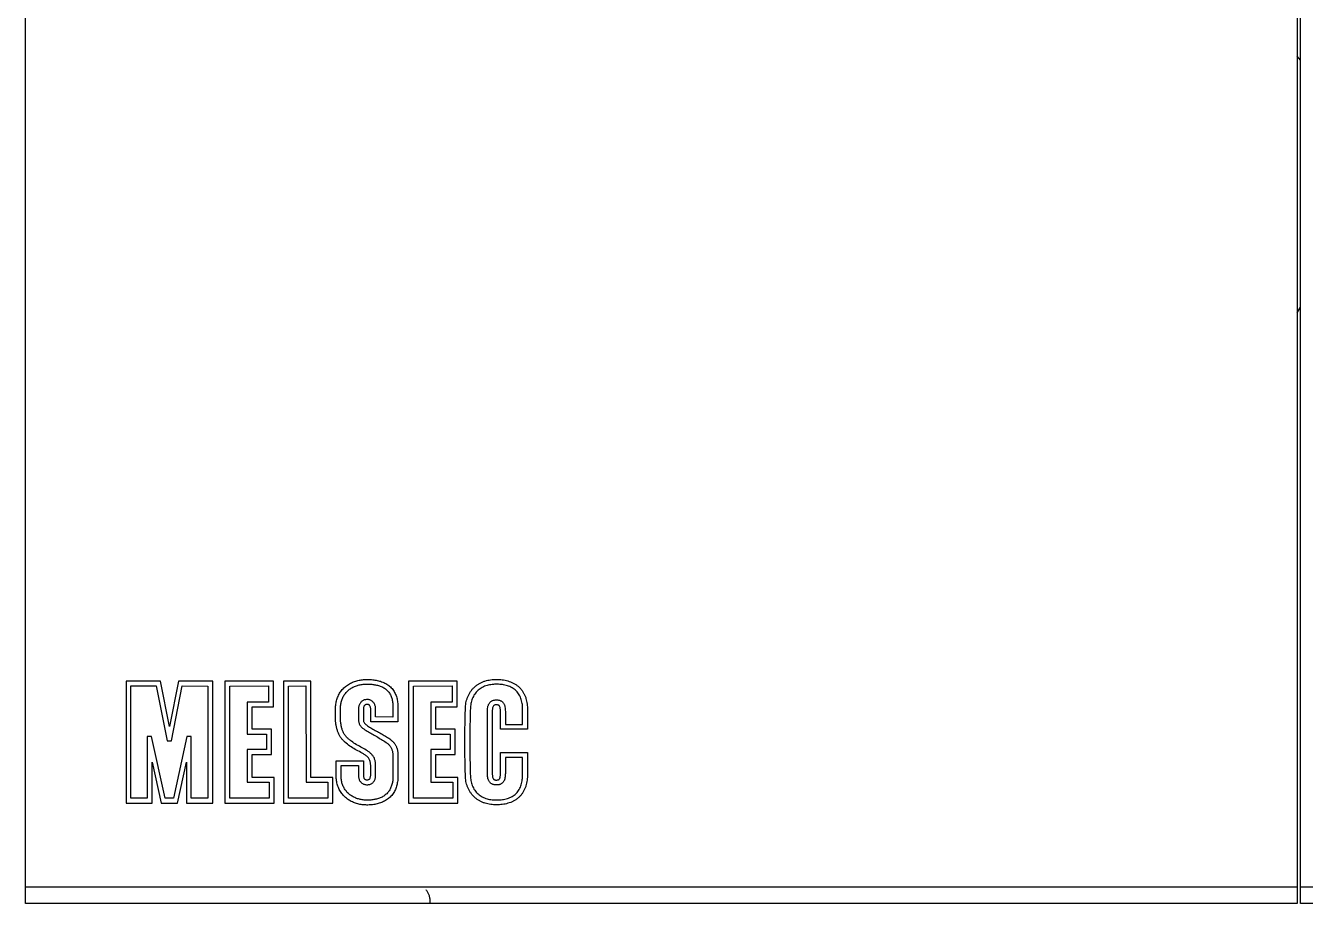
# Model space of a CAD drawing. Extents: x 147 to 432, y 261 to 358.
# Drawn here: x 211.86 to 250.1, y 284.78 to 311.02 of the extents above; entities that cross this region are included whole.
import ezdxf

# ---------------------------------------------------------------- set-up
doc = ezdxf.new("R2010")
doc.units = 0
doc.header["$MEASUREMENT"] = 0
doc.layers.get('0').update_dxf_attribs({"linetype": 'CONTINUOUS'})

msp = doc.modelspace()

# ---------------------------------------------------------------- linework, layer by layer
at = {"color": 7, "linetype": 'Continuous'}
for p, q in [((215.88336, 291.42062), (214.85672, 291.42062)), ((214.85672, 291.42062), (214.85672, 287.77708)), ((215.00004, 287.92109), (215.00004, 291.27799)), ((215.00004, 291.27799), (215.75727, 291.27799)), ((215.75727, 291.27799), (216.08318, 289.63812)), ((215.88612, 291.41924), (215.88336, 291.42062)), ((216.15139, 290.06807), (215.88612, 291.41924)), ((216.4208, 291.42131), (216.15139, 290.06807)), ((216.2134, 289.6395), (216.53862, 291.27799)), ((217.4495, 291.42131), (216.4208, 291.42131)), ((216.53862, 291.27799), (217.29792, 291.27661)), ((217.29792, 291.27661), (217.29792, 287.92109)), ((217.4495, 287.77708), (217.4495, 291.42131)), ((219.26231, 291.42062), (217.81261, 291.42131)), ((217.81261, 291.42131), (217.81261, 287.77708)), ((217.95938, 291.27661), (219.11486, 291.27799)), ((217.95938, 287.92109), (217.95938, 291.27661)), ((219.11486, 291.27799), (219.11486, 290.79843)), ((219.26231, 290.65374), (219.26231, 291.42062)), ((220.38059, 291.42062), (219.56824, 291.422)), ((219.56824, 291.422), (219.56824, 287.77915)), ((219.71431, 287.92109), (219.71569, 291.27661)), ((219.71569, 291.27661), (220.23452, 291.27799)), ((220.23452, 291.27799), (220.23589, 288.40065)), ((220.38059, 288.54465), (220.38059, 291.42062)), ((224.75035, 291.42062), (223.30134, 291.42131)), ((223.30134, 291.42131), (223.30134, 287.77708)), ((223.4481, 291.27661), (224.60428, 291.27799)), ((223.44948, 287.92109), (223.4481, 291.27661)), ((224.60428, 291.27799), (224.60428, 290.79843)), ((224.75035, 290.65374), (224.75035, 291.42062)), ((219.11486, 290.79843), (218.47959, 290.79843)), ((218.47959, 290.79843), (218.47959, 289.83863)), ((224.60428, 290.79843), (223.96831, 290.79843)), ((223.96831, 290.79843), (223.96831, 289.83863)), ((218.62497, 289.98195), (218.62497, 290.65374)), ((218.62497, 290.65374), (219.26231, 290.65374)), ((221.11646, 290.36711), (221.11646, 290.56692)), ((221.2646, 290.36228), (221.26322, 290.56761)), ((221.8041, 290.58001), (221.8041, 290.26513)), ((221.95086, 290.56761), (221.95086, 290.31612)), ((222.16997, 290.20657), (222.17135, 290.56486)), ((222.31742, 290.35057), (222.31742, 290.58208)), ((222.83419, 290.34988), (222.31742, 290.35057)), ((222.83419, 290.65581), (222.83419, 290.34988)), ((222.98095, 290.65581), (222.98095, 290.20657)), ((224.11438, 289.98195), (224.11438, 290.65374)), ((224.11438, 290.65374), (224.75035, 290.65374)), ((225.65572, 288.6735), (225.65572, 290.50698)), ((225.80248, 290.49389), (225.80248, 288.68797)), ((226.04708, 290.49733), (226.0457, 290.4994)), ((226.04708, 289.98195), (226.04708, 290.49733)), ((226.19315, 290.51662), (226.19315, 290.12595)), ((226.70992, 290.12664), (226.70992, 290.56761)), ((226.85668, 290.56486), (226.85668, 289.98195)), ((219.20306, 289.98195), (218.62497, 289.98195)), ((219.20306, 289.23298), (219.20306, 289.98195)), ((222.98095, 290.20657), (222.16997, 290.20657)), ((224.69247, 289.98195), (224.11438, 289.98195)), ((224.69247, 289.23298), (224.69247, 289.98195)), ((226.85668, 289.98195), (226.04708, 289.98195)), ((226.19315, 290.12595), (226.70992, 290.12664)), ((215.61947, 289.76628), (215.48855, 289.76628)), ((215.48855, 289.76628), (215.48855, 287.92109)), ((216.0253, 287.92109), (215.61947, 289.76628)), ((216.08318, 289.63812), (216.2134, 289.6395)), ((216.67918, 289.76628), (216.27266, 287.92109)), ((216.80802, 289.76628), (216.67918, 289.76628)), ((216.80802, 287.92109), (216.80802, 289.76628)), ((218.47959, 289.83863), (219.05905, 289.83863)), ((219.05905, 289.83863), (219.05767, 289.83794)), ((219.05767, 289.83794), (219.05767, 289.37699)), ((223.96831, 289.83863), (224.54571, 289.83794)), ((224.54571, 289.83794), (224.54571, 289.37699)), ((219.05767, 289.37699), (218.47959, 289.37699)), ((218.47959, 289.37699), (218.47959, 288.40065)), ((218.62497, 289.2316), (218.62841, 289.23298)), ((218.62497, 288.54465), (218.62497, 289.2316)), ((218.62841, 289.23298), (219.20306, 289.23298)), ((222.98164, 289.19509), (222.98164, 288.57979)), ((224.54571, 289.37699), (223.96831, 289.37699)), ((223.96831, 289.37699), (223.96831, 288.40065)), ((224.11438, 289.2316), (224.11714, 289.23298)), ((224.11438, 288.54465), (224.11438, 289.2316)), ((224.11714, 289.23298), (224.69247, 289.23298)), ((226.04708, 288.6797), (226.04708, 289.28673)), ((226.04708, 289.28673), (226.85668, 289.28673)), ((226.85668, 289.28673), (226.85668, 288.63354)), ((215.64014, 287.77708), (215.64014, 288.99665)), ((215.64014, 288.99665), (215.90541, 287.77708)), ((216.39944, 287.77708), (216.6654, 288.99665)), ((216.6654, 288.99665), (216.6654, 287.77708)), ((221.13575, 288.61631), (221.13575, 289.0435)), ((221.13575, 289.0435), (221.95086, 289.0435)), ((221.28251, 288.61493), (221.28251, 288.8995)), ((221.28251, 288.8995), (221.80341, 288.89743)), ((221.80341, 288.89743), (221.80341, 288.61631)), ((221.95086, 289.0435), (221.95086, 288.61769)), ((222.16997, 288.61631), (222.16997, 288.8616)), ((222.31742, 288.61493), (222.31742, 288.8616)), ((222.83419, 289.04557), (222.83419, 288.58875)), ((226.70992, 289.14134), (226.19315, 289.14272)), ((226.19315, 289.14272), (226.19315, 288.66247)), ((226.70992, 288.63078), (226.70992, 289.14134)), ((218.47959, 288.40065), (219.13346, 288.40065)), ((219.2816, 288.54327), (218.62497, 288.54465)), ((219.13346, 288.40065), (219.13346, 287.92109)), ((219.28023, 287.77708), (219.2816, 288.54327)), ((220.23589, 288.40065), (220.88977, 288.40065)), ((221.03516, 288.54465), (220.38059, 288.54465)), ((220.88977, 288.40065), (220.88977, 287.92109)), ((221.03516, 287.77708), (221.03516, 288.54465)), ((223.96831, 288.40065), (224.62219, 288.40065)), ((224.77033, 288.54327), (224.11438, 288.54465)), ((224.62219, 288.40065), (224.62357, 287.92109)), ((224.77102, 287.77708), (224.77033, 288.54327)), ((214.85672, 287.77708), (215.64014, 287.77708)), ((215.48855, 287.92109), (215.00004, 287.92109)), ((215.90541, 287.77708), (216.39944, 287.77708)), ((216.27266, 287.92109), (216.0253, 287.92109)), ((216.6654, 287.77708), (217.4495, 287.77708)), ((217.29792, 287.92109), (216.80802, 287.92109)), ((217.81261, 287.77708), (219.28023, 287.77708)), ((219.13346, 287.92109), (217.95938, 287.92109)), ((219.56824, 287.77915), (219.56961, 287.77708)), ((219.56961, 287.77708), (221.03516, 287.77708)), ((220.88977, 287.92109), (219.71431, 287.92109)), ((223.30134, 287.77708), (224.77102, 287.77708)), ((224.62357, 287.92109), (223.44948, 287.92109)), ((223.94379, 284.77717), (223.94379, 284.86123)), ((431.90553, 284.77723), (249.95553, 284.77723))]:
    msp.add_line(p, q, dxfattribs=at)
for points in [[(211.85553, 284.77723), (211.85553, 336.17723)], [(249.85553, 336.17723), (249.85553, 284.77723)], [(249.95553, 284.77723), (249.95553, 336.17723)], [(249.95553, 309.99199), (249.85553, 310.11116)], [(249.85553, 302.43817), (249.95553, 302.60216)], [(211.85553, 285.27723), (249.85553, 285.27723)], [(223.94379, 284.86123), (223.943251, 284.88452), (223.941606, 284.908044), (223.938884, 284.931272), (223.935097, 284.95426), (223.930256, 284.976997), (223.924388, 284.999396), (223.917442, 285.021635), (223.909535, 285.04335), (223.900631, 285.064677), (223.890666, 285.085736), (223.879798, 285.106185), (223.867945, 285.126187), (223.855148, 285.145655), (223.8414, 285.164584), (223.82666, 285.183)], [(249.95553, 285.27723), (313.85553, 285.27723)], [(249.85553, 284.77723), (211.85553, 284.77723)]]:
    msp.add_lwpolyline(points, dxfattribs=at)
for points in [[(221.11646, 290.56692, -0.034216), (221.123661, 290.703597, -0.033701), (221.149295, 290.838227, -0.037989), (221.193677, 290.9679, -0.043441), (221.258553, 291.088484, -0.044293), (221.343466, 291.195937, -0.04309), (221.445879, 291.286887, -0.040564), (221.56203, 291.359469, -0.036353), (221.687965, 291.413448, -0.033258), (221.820186, 291.449474, -0.029751), (221.955883, 291.468485, -0.023986), (222.092894, 291.472852, -0.023327), (222.229709, 291.464485, -0.025699), (222.365073, 291.442921, -0.033183), (222.496923, 291.405655, -0.041135), (222.621778, 291.349329, -0.048584), (222.734454, 291.271555, -0.053963), (222.828867, 291.17246, -0.052442), (222.90024, 291.055665, -0.044241), (222.947409, 290.927215, -0.035562), (222.974021, 290.792667, -0.037051), (222.98095, 290.65581)], [(226.85668, 288.63354, -0.018584), (226.85411, 288.546755, -0.01779), (226.845238, 288.460344, -0.018773), (226.830184, 288.37476, -0.022204), (226.808186, 288.29073, -0.024899), (226.77835, 288.209167, -0.027164), (226.740203, 288.131144, -0.028837), (226.69357, 288.05788, -0.030145), (226.638618, 287.990641, -0.030083), (226.575991, 287.930484, -0.029066), (226.506672, 287.878172, -0.027508), (226.431886, 287.834022, -0.025205), (226.352862, 287.797981, -0.022947), (226.270732, 287.769707, -0.020701), (226.186445, 287.748695, -0.018507), (226.100767, 287.734348, -0.016676), (226.014297, 287.726035, -0.01573), (225.927467, 287.723338, -0.016255), (225.840629, 287.726109, -0.018258), (225.755022, 287.734777, -0.020322), (225.669533, 287.750178, -0.022034), (225.585656, 287.772753, -0.023721), (225.504194, 287.802897, -0.02547), (225.426094, 287.840894, -0.026633), (225.352372, 287.886807, -0.027527), (225.284063, 287.94044, -0.027903), (225.222104, 288.001293, -0.027501), (225.167267, 288.068636, -0.026878), (225.120067, 288.141545, -0.025888), (225.080803, 288.219015, -0.024101), (225.049506, 288.300019, -0.022248), (225.025795, 288.383604, -0.023195), (225.009746, 288.468988, -0.019878), (225.001432, 288.555423, -0.008913), (224.998101, 288.64225), (224.996406, 288.72913), (224.994468, 288.815996), (224.992285, 288.902859), (224.990029, 288.98972), (224.987774, 289.076581), (224.985663, 289.163446), (224.983822, 289.250317), (224.982358, 289.336457), (224.9813, 289.423341), (224.98068, 289.510229), (224.98048, 289.59678), (224.98068, 289.68367), (224.981298, 289.770558), (224.982349, 289.857442), (224.983833, 289.945041), (224.985672, 290.031912), (224.987778, 290.118777), (224.990029, 290.205638), (224.992282, 290.292499), (224.994462, 290.379362), (224.996401, 290.466231), (224.998095, 290.553093, -0.008842), (225.00141, 290.639946, -0.019753), (225.009676, 290.726416, -0.023089), (225.025628, 290.811769, -0.022127), (225.049212, 290.895381, -0.023952), (225.080353, 290.976468, -0.025739), (225.119409, 291.054036, -0.026732), (225.166371, 291.127094, -0.027383), (225.220956, 291.194645, -0.027829), (225.28266, 291.255755, -0.027489), (225.350732, 291.309686, -0.026655), (225.42425, 291.355923, -0.025724), (225.502802, 291.394515, -0.023802), (225.584164, 291.424918, -0.022139), (225.667979, 291.447728, -0.020443), (225.753434, 291.463331, -0.018544), (225.839842, 291.472212, -0.016331), (225.92667, 291.475052, -0.015756), (226.013513, 291.472405, -0.016673), (226.099991, 291.464139, -0.018498), (226.185677, 291.449842, -0.020706), (226.269974, 291.42888, -0.022953), (226.352119, 291.400653, -0.025212), (226.431161, 291.364655, -0.027513), (226.50597, 291.320544, -0.029065), (226.575314, 291.268267, -0.030078), (226.637971, 291.208144, -0.030123), (226.692961, 291.140937, -0.02881), (226.739639, 291.06771, -0.027133), (226.777848, 290.989715, -0.024865), (226.807763, 290.908169, -0.022169), (226.829843, 290.824187, -0.018743), (226.844993, 290.738651, -0.017752), (226.853984, 290.652202, -0.018657), (226.85668, 290.56486)], [(221.26322, 290.56761, -0.033699), (221.268861, 290.683185, -0.032894), (221.289797, 290.79715, -0.037282), (221.326228, 290.907188, -0.043999), (221.379989, 291.009721, -0.045191), (221.451096, 291.101107, -0.044311), (221.537463, 291.178253, -0.041539), (221.635745, 291.239495, -0.036663), (221.742402, 291.284714, -0.03332), (221.854339, 291.314679, -0.029724), (221.969149, 291.330217, -0.022596), (222.085007, 291.333687, -0.020628), (222.200737, 291.327358, -0.022407), (222.315529, 291.311291, -0.031793), (222.427865, 291.282953, -0.042209), (222.534771, 291.238435, -0.051986), (222.631322, 291.174606, -0.058857), (222.711338, 291.091058, -0.055666), (222.770337, 290.991543, -0.043792), (222.808152, 290.882202, -0.033739), (222.829203, 290.768118, -0.03617), (222.83419, 290.65236)], [(226.70992, 290.56761, 0.018226), (226.708203, 290.644329, 0.017128), (226.70107, 290.720775, 0.018089), (226.688694, 290.796585, 0.022701), (226.670195, 290.871099, 0.026695), (226.644411, 290.943399, 0.030285), (226.610582, 291.012297, 0.033096), (226.568308, 291.076358, 0.035043), (226.517685, 291.134029, 0.034784), (226.459531, 291.184103, 0.032403), (226.395165, 291.225906, 0.029226), (226.326128, 291.259458, 0.025353), (226.253838, 291.285302, 0.021804), (226.17943, 291.304229, 0.018472), (226.103735, 291.317115, 0.015332), (226.027337, 291.324864, 0.014087), (225.95062, 291.328143, 0.014079), (225.87383, 291.327154, 0.017144), (225.79726, 291.321383, 0.019743), (225.721338, 291.309956, 0.021829), (225.646626, 291.292268, 0.024484), (225.573872, 291.267758, 0.027152), (225.504044, 291.235872, 0.029592), (225.438281, 291.196291, 0.031079), (225.377799, 291.149036, 0.031706), (225.323752, 291.094546, 0.031231), (225.276968, 291.033701, 0.029352), (225.237884, 290.967637, 0.026924), (225.2065, 290.89759, 0.023798), (225.182356, 290.824708, 0.021781), (225.164923, 290.749926, 0.01975), (225.153784, 290.673964, 0.014362), (225.14787, 290.597405, 0.008329), (225.145465, 290.520637), (225.144275, 290.443845), (225.142495, 290.367065), (225.14053, 290.290288), (225.138479, 290.213514), (225.136368, 290.136742), (225.134327, 290.059967), (225.132453, 289.983188), (225.130843, 289.906404), (225.129561, 289.829613), (225.128645, 289.752817), (225.128105, 289.676017), (225.12793, 289.59954), (225.128106, 289.522739), (225.128648, 289.445939), (225.129564, 289.369143), (225.130844, 289.292352), (225.132451, 289.215567), (225.134321, 289.138788), (225.136358, 289.062014), (225.138466, 288.985241), (225.140517, 288.908467), (225.142481, 288.831691), (225.144266, 288.754908), (225.145458, 288.678124, 0.008287), (225.147851, 288.601361, 0.014336), (225.153746, 288.524786, 0.019731), (225.164857, 288.448822, 0.021768), (225.182255, 288.374047, 0.023784), (225.206366, 288.301151, 0.026911), (225.237717, 288.23108, 0.029342), (225.276763, 288.164995, 0.031226), (225.323511, 288.104121, 0.031704), (225.377528, 288.049596, 0.031085), (225.437981, 288.002306, 0.029603), (225.503723, 287.962687, 0.027164), (225.573535, 287.930764, 0.024497), (225.646276, 287.906222, 0.021841), (225.720983, 287.888502, 0.019754), (225.796907, 287.877046, 0.017158), (225.873469, 287.871252, 0.01409), (225.950257, 287.870241, 0.014084), (226.026979, 287.8735, 0.01532), (226.103379, 287.881228, 0.018456), (226.179077, 287.894087, 0.021787), (226.253491, 287.912983, 0.025335), (226.325791, 287.938792, 0.029206), (226.394845, 287.972304, 0.032389), (226.459236, 288.014067, 0.034781), (226.517421, 288.0641, 0.035041), (226.568084, 288.121737, 0.033106), (226.610393, 288.185762, 0.030303), (226.644265, 288.254642, 0.026715), (226.670089, 288.326938, 0.022716), (226.688615, 288.401415, 0.018106), (226.701016, 288.477194, 0.017134), (226.708181, 288.553687, 0.018312), (226.70992, 288.63078)], [(222.31742, 290.58208, 0.02957), (222.315241, 290.623335, 0.029357), (222.308232, 290.664081, 0.032145), (222.296308, 290.703661, 0.035435), (222.279154, 290.741256, 0.038353), (222.256669, 290.775924, 0.041032), (222.228991, 290.8066, 0.043184), (222.196551, 290.832174, 0.044252), (222.160158, 290.85172, 0.043288), (222.120915, 290.864634, 0.040261), (222.080076, 290.870774, 0.035837), (222.039055, 290.870696, 0.040052), (221.998214, 290.864412, 0.043294), (221.95901, 290.851396, 0.045047), (221.922706, 290.831693, 0.044077), (221.890464, 290.805868, 0.041688), (221.863127, 290.774894, 0.038613), (221.841087, 290.739938, 0.035198), (221.824418, 290.702122, 0.031332), (221.812926, 290.662429, 0.028157), (221.806184, 290.621623, 0.028834), (221.8041, 290.58001)], [(222.17135, 290.56486), (222.17092, 290.586037), (222.169097, 290.60715), (222.165898, 290.628102), (222.160905, 290.648689), (222.153594, 290.668565), (222.14342, 290.687135, 0.0545), (222.129884, 290.703389, 0.061711), (222.112978, 290.716085, 0.060323), (222.093464, 290.724247, 0.051297), (222.072633, 290.727803), (222.051439, 290.727818), (222.030505, 290.724644, 0.056482), (222.010674, 290.717291, 0.063441), (221.993189, 290.705412, 0.058307), (221.979072, 290.689668, 0.046164), (221.968544, 290.671307), (221.961102, 290.651477), (221.956128, 290.630886), (221.953013, 290.609929), (221.951258, 290.588801), (221.95086, 290.56761)], [(225.65572, 290.50698), (225.656228, 290.540697), (225.658253, 290.574363), (225.661777, 290.607909), (225.667151, 290.641201, -0.018971), (225.674803, 290.674043, -0.02286), (225.685162, 290.706131, -0.02811), (225.698726, 290.736994, -0.033602), (225.715978, 290.765949, -0.038587), (225.73723, 290.7921, -0.041854), (225.762399, 290.814496, -0.041143), (225.790924, 290.832426, -0.037214), (225.821916, 290.845658, -0.032165), (225.854452, 290.854469, -0.026936), (225.888116, 290.859432, -0.021343), (225.921791, 290.861112, -0.019753), (225.955502, 290.86012, -0.023689), (225.988991, 290.856208, -0.02939), (226.021876, 290.848793, -0.035606), (226.053513, 290.837172, -0.041301), (226.082985, 290.820845, -0.0436), (226.109268, 290.799772, -0.041655), (226.131557, 290.774507, -0.036942), (226.149593, 290.74604, -0.030667), (226.163636, 290.715396, -0.024595), (226.17422, 290.683382, -0.01995), (226.181931, 290.650553), (226.187267, 290.617256), (226.190714, 290.583707), (226.192676, 290.550031), (226.19315, 290.51662)], [(226.0457, 290.4994), (226.045677, 290.518772), (226.04534, 290.538142), (226.044729, 290.557506), (226.043744, 290.576854), (226.042191, 290.596164), (226.039817, 290.615388), (226.036289, 290.634432), (226.031059, 290.653077), (226.023359, 290.670829, 0.057819), (226.012338, 290.686712, 0.065806), (225.997663, 290.69936, 0.057898), (225.980326, 290.707902), (225.961619, 290.712853), (225.942399, 290.7152), (225.923038, 290.715739), (225.903696, 290.714752), (225.884594, 290.711614), (225.866058, 290.705322, 0.061294), (225.849555, 290.695268, 0.060892), (225.835999, 290.681495), (225.825782, 290.66507), (225.818415, 290.647169), (225.813163, 290.628529), (225.809434, 290.60952), (225.806799, 290.590329), (225.804983, 290.571042), (225.803767, 290.551708), (225.802945, 290.531441), (225.80252, 290.512072), (225.80248, 290.49389)], [(222.16997, 288.8616, 0.01194), (222.169048, 288.908627, 0.019458), (222.165193, 288.955497, 0.023939), (222.157277, 289.00185, 0.02676), (222.144589, 289.047119, 0.038496), (222.126778, 289.090601, 0.048888), (222.101151, 289.129954, 0.039832), (222.06886, 289.164073, 0.022943), (222.032523, 289.19394, 0.01562), (221.994037, 289.220982, 0.010472), (221.954207, 289.245998), (221.913276, 289.26978), (221.872122, 289.292568), (221.830713, 289.314887), (221.789235, 289.337076), (221.747875, 289.359485), (221.706789, 289.382389), (221.666023, 289.40586), (221.625662, 289.430024), (221.585946, 289.455226), (221.547011, 289.48162), (221.508825, 289.50909), (221.471428, 289.537622), (221.434919, 289.567283), (221.399442, 289.598168, -0.010307), (221.365185, 289.630396, -0.012686), (221.332409, 289.664137, -0.01866), (221.301817, 289.699856, -0.019909), (221.274128, 289.73787, -0.017936), (221.24945, 289.777874, -0.01424), (221.227383, 289.819403, -0.011302), (221.207426, 289.862014, -0.011851), (221.18946, 289.905491, -0.012502), (221.173638, 289.949781, -0.011917), (221.160007, 289.994796, -0.011135), (221.148462, 290.040396, -0.010497), (221.138899, 290.086452, -0.009906), (221.131223, 290.132859, -0.009243), (221.12533, 290.179527), (221.121102, 290.226375), (221.118354, 290.273333), (221.116827, 290.320349), (221.11646, 290.36711)], [(222.31742, 288.8616, 0.010027), (222.316782, 288.908515, 0.012287), (222.314239, 288.954487, 0.01757), (222.308815, 289.001085, 0.021536), (222.29978, 289.047115, 0.02565), (222.286437, 289.092076, 0.029265), (222.268257, 289.13531, 0.033646), (222.244786, 289.175896, 0.028566), (222.216405, 289.213231, 0.02232), (222.184371, 289.247494, 0.017413), (222.149749, 289.279159, 0.016332), (222.113074, 289.308415, 0.013109), (222.074723, 289.335441, 0.009572), (222.035189, 289.360712), (221.99486, 289.384698), (221.954047, 289.40785), (221.912999, 289.430584), (221.871864, 289.453159), (221.830754, 289.475785), (221.789911, 289.498885), (221.74953, 289.522779), (221.709465, 289.547205), (221.6697, 289.572114), (221.630483, 289.597876), (221.59202, 289.62475, -0.009635), (221.554522, 289.652951, -0.01155), (221.518249, 289.682713, -0.013718), (221.483528, 289.714266, -0.014604), (221.45067, 289.747747, -0.016115), (221.419882, 289.783156, -0.022047), (221.391888, 289.820793, -0.02242), (221.367449, 289.860824, -0.02001), (221.346452, 289.90286, -0.017024), (221.328653, 289.946267, -0.014413), (221.313601, 289.990704, -0.012836), (221.30087, 290.036327, -0.011289), (221.290446, 290.082074, -0.010126), (221.28199, 290.128226, -0.009292), (221.275325, 290.174671), (221.270328, 290.221325), (221.266905, 290.268121), (221.264998, 290.315005), (221.2646, 290.36228)], [(221.95086, 290.31612, 0.016308), (221.951531, 290.277347, 0.023104), (221.954846, 290.238274, 0.074091), (221.965041, 290.200991, 0.046251), (221.986488, 290.16798, 0.074764), (222.010867, 290.137209, 0.019102), (222.040676, 290.1124), (222.07177, 290.089216), (222.10363, 290.067089), (222.136023, 290.04575), (222.16885, 290.025087), (222.202023, 290.00498), (222.235576, 289.985516), (222.269538, 289.966776), (222.303745, 289.948483), (222.338038, 289.930353), (222.37234, 289.912241), (222.406589, 289.894028), (222.440747, 289.875645), (222.474782, 289.857037), (222.508664, 289.83815), (222.542357, 289.81893), (222.575828, 289.799324), (222.609031, 289.779265), (222.641906, 289.758677), (222.67439, 289.737483), (222.706397, 289.71558), (222.737826, 289.692851), (222.768546, 289.669157), (222.79826, 289.644221, -0.014935), (222.826589, 289.617735, -0.016858), (222.853172, 289.589494, -0.018585), (222.877687, 289.559444, -0.019577), (222.899834, 289.527608, -0.020647), (222.919579, 289.4937, -0.020329), (222.936284, 289.458701, -0.019911), (222.950109, 289.422469, -0.018556), (222.96111, 289.385279, -0.016966), (222.969438, 289.347399, -0.015134), (222.975317, 289.309063), (222.979086, 289.270462), (222.98117, 289.231726), (222.98164, 289.19509)], [(221.8041, 290.26513, 0.033341), (221.806728, 290.224242, 0.034032), (221.814816, 290.184064, 0.034787), (221.828353, 290.145385, 0.033634), (221.847053, 290.10892, 0.032375), (221.870356, 290.075206, 0.024823), (221.897337, 290.04435, 0.030045), (221.928141, 290.017334, 0.013732), (221.96108, 289.992889), (221.995007, 289.969854), (222.029494, 289.947663), (222.06437, 289.926083), (222.099528, 289.904969), (222.134902, 289.884217), (222.170436, 289.863741), (222.206086, 289.843468), (222.24185, 289.823397), (222.277736, 289.803543), (222.313607, 289.783662), (222.34927, 289.763416), (222.384733, 289.742819), (222.420078, 289.72202), (222.455383, 289.701148), (222.49061, 289.680148), (222.525664, 289.658863), (222.560437, 289.637121), (222.594786, 289.614716), (222.628495, 289.591361, -0.012906), (222.661167, 289.566579, -0.01888), (222.692197, 289.539778, -0.022284), (222.720891, 289.510493, -0.021554), (222.746846, 289.478764, -0.022565), (222.770023, 289.444936, -0.028959), (222.789631, 289.408784, -0.027754), (222.804946, 289.370761, -0.024446), (222.816185, 289.331336, -0.019901), (222.823878, 289.291064, -0.014468), (222.828788, 289.250352), (222.83169, 289.209446), (222.833215, 289.168464), (222.833941, 289.12659), (222.834268, 289.085579), (222.83419, 289.04557)], [(222.98164, 288.58461, -0.035131), (222.975313, 288.447694, -0.03389), (222.950204, 288.312727, -0.039482), (222.906033, 288.182664, -0.048474), (222.83978, 288.062597, -0.049738), (222.751357, 287.957738, -0.047403), (222.644151, 287.872147, -0.042397), (222.523335, 287.807092, -0.035889), (222.393816, 287.761619, -0.02984), (222.25943, 287.733504, -0.026406), (222.122751, 287.720406, -0.026444), (221.985433, 287.721724, -0.030769), (221.849523, 287.738603, -0.034402), (221.716695, 287.773192, -0.037056), (221.590136, 287.826325, -0.04024), (221.473271, 287.89826, -0.042399), (221.369909, 287.988496, -0.043619), (221.283559, 288.09514, -0.042844), (221.216811, 288.215011, -0.038832), (221.170621, 288.34418, -0.034842), (221.1437, 288.478884, -0.035092), (221.13575, 288.61631)], [(222.83419, 288.58875, -0.033777), (222.829565, 288.473362, -0.031827), (222.809879, 288.359383, -0.038219), (222.774924, 288.249039, -0.04912), (222.721755, 288.147503, -0.052857), (222.64854, 288.058116, -0.050992), (222.558237, 287.986023, -0.045061), (222.455764, 287.932533, -0.036606), (222.345915, 287.896365, -0.028318), (222.232278, 287.874725, -0.023963), (222.117009, 287.864749, -0.024246), (222.001884, 287.865848, -0.030114), (221.887003, 287.879423, -0.033819), (221.774874, 287.9077, -0.036064), (221.667744, 287.951283, -0.040145), (221.568489, 288.010574, -0.043013), (221.48046, 288.0855, -0.044741), (221.406941, 288.174726, -0.044441), (221.350407, 288.275521, -0.039188), (221.311566, 288.38437, -0.034897), (221.288994, 288.497911, -0.03527), (221.282487, 288.613428)], [(221.80341, 288.61631, 0.02727), (221.805213, 288.574694, 0.026206), (221.811441, 288.533473, 0.030848), (221.822262, 288.493222, 0.03654), (221.838401, 288.454814, 0.041625), (221.860311, 288.419389, 0.045632), (221.888034, 288.38831, 0.047474), (221.921069, 288.362966, 0.046555), (221.958267, 288.344248, 0.041974), (221.998191, 288.332366, 0.036088), (222.039471, 288.326876, 0.029864), (222.080583, 288.326811, 0.034728), (222.12192, 288.332066, 0.040333), (222.161997, 288.34344, 0.04668), (222.199486, 288.361565, 0.048507), (222.232852, 288.386477, 0.047273), (222.260797, 288.417342, 0.042923), (222.282766, 288.452731, 0.037145), (222.298821, 288.491179, 0.030899), (222.309495, 288.53145, 0.025565), (222.315624, 288.572699, 0.027148), (222.31742, 288.61493)], [(221.95086, 288.61769), (221.951263, 288.597808), (221.953002, 288.577987), (221.956128, 288.558339), (221.961177, 288.539105), (221.968763, 288.520732), (221.979447, 288.503979, 0.058949), (221.993526, 288.489981, 0.061311), (222.010806, 288.479578), (222.029669, 288.473341), (222.049336, 288.470554), (222.069683, 288.470581), (222.089352, 288.473463), (222.108152, 288.479887), (222.12448, 288.489695, 0.055688), (222.138836, 288.503417), (222.15002, 288.519836), (222.158217, 288.53795), (222.16385, 288.557022), (222.167434, 288.576584), (222.169456, 288.596384), (222.16997, 288.61631)], [(226.19315, 288.66247), (226.192665, 288.628748), (226.190687, 288.595073), (226.187219, 288.561517), (226.181851, 288.528219, -0.020084), (226.174094, 288.495399, -0.024795), (226.163443, 288.463403, -0.030921), (226.149307, 288.432796, -0.037236), (226.131154, 288.404399, -0.041879), (226.108733, 288.379243, -0.04364), (226.082326, 288.358319, -0.041194), (226.05276, 288.342157, -0.0354), (226.021061, 288.330692, -0.029124), (225.988142, 288.323407, -0.02347), (225.954639, 288.319595, -0.019592), (225.920925, 288.318676, -0.021469), (225.887242, 288.320432, -0.026045), (225.854761, 288.32525, -0.032143), (225.822213, 288.334028, -0.037208), (225.791199, 288.347228, -0.041171), (225.76265, 288.36513, -0.041879), (225.737455, 288.387504, -0.03861), (225.716178, 288.413641, -0.033628), (225.698902, 288.442587, -0.02812), (225.685314, 288.473445, -0.022864), (225.674933, 288.505532, -0.018963), (225.667257, 288.538375), (225.661859, 288.571668), (225.658312, 288.605211), (225.656259, 288.638887), (225.65572, 288.6735)], [(225.80248, 288.68797), (225.802536, 288.668576), (225.802984, 288.649187), (225.803781, 288.629807), (225.805003, 288.61045), (225.806922, 288.590286), (225.809599, 288.571079), (225.813374, 288.552058), (225.818677, 288.53341), (225.826094, 288.515506), (225.836348, 288.499075, 0.060337), (225.849921, 288.485284, 0.061031), (225.866427, 288.475195), (225.884368, 288.469012), (225.903476, 288.465776), (225.922835, 288.464745), (225.942221, 288.465252), (225.961473, 288.467527), (225.98024, 288.472335, 0.057585), (225.997961, 288.480821, 0.065154), (226.012778, 288.493255, 0.058218), (226.024022, 288.509001), (226.031926, 288.526688), (226.037315, 288.545311), (226.040963, 288.564356), (226.043425, 288.583593), (226.045041, 288.602921), (226.046069, 288.622288), (226.04671, 288.641673), (226.047059, 288.661066), (226.04708, 288.6797)]]:
    msp.add_lwpolyline(points, format="xyb", dxfattribs=at)

doc.saveas('drawing.dxf')
